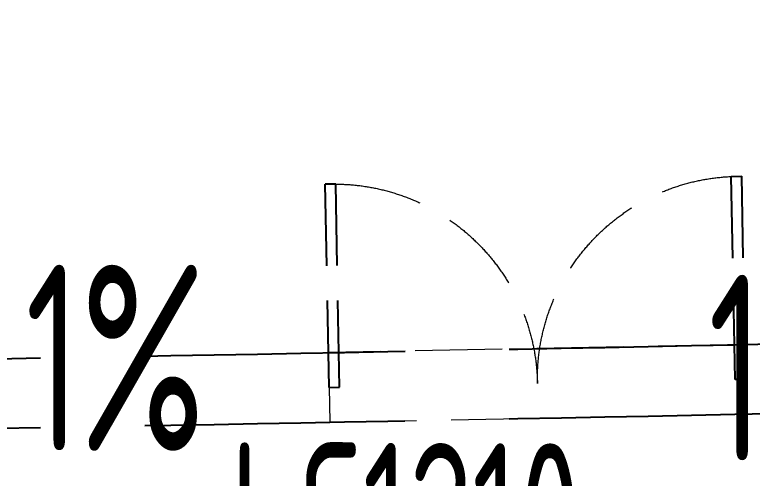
# Model space of a CAD drawing. Header units: inches. Extents: x 0 to 1813292486, y 0 to 3473589894.
# Drawn here: x 600608261 to 600610386, y 3473201551 to 3473202886 of the extents above; entities that cross this region are included whole.
import ezdxf

# ---------------------------------------------------------------- set-up
doc = ezdxf.new("R2010")
doc.units = ezdxf.units.IN
doc.header["$LTSCALE"] = 1000
doc.header["$MEASUREMENT"] = 0
doc.linetypes.add('AX-MALL-WALL-P02-QT$0$DASH', pattern=[0.35, 0.25, -0.1])
for name, color, linetype in [('A-Anno-Note', 241, 'Continuous'), ('AX-MALL-DIM-P02$0$A-Anno-Note', 241, 'Continuous'), ('AX-MALL-P02-200$0$A-Anno-Note', 241, 'Continuous'), ('AX-MALL-WALL-P02$0$A-Anno-Note', 241, 'Continuous'), ('AX-MALL-WALL-P02-QT$0$A-Detl-Patt', 8, 'Continuous'), ('AX-MALL-WALL-P02-QT$0$A-Detl-Thin', 131, 'Continuous'), ('AX-MALL-WORD-P02$0$A-Wind-Iden', 11, 'Continuous')]:
    doc.layers.add(name, color=color, linetype=linetype)
doc.layers.add('AX-MALL-WALL-P02-QT$0$M-AUX-TO-ARCH', color=1, linetype='Continuous', plot=False)
doc.styles.add('AX-MALL-DIM-P02$0$_TCH_DIM', font='gbenor.shx')
doc.styles.add('AX-MALL-WORD-P02$0$_TCH_WINDOW', font='gbenor.shx', dxfattribs={"bigfont": 'gbcbig.shx'})

# ---------------------------------------------------------------- blocks, each defined once
blk = doc.blocks.new('AX-MALL-WORD-P02')
at = {"layer": 'AX-MALL-WORD-P02$0$A-Wind-Iden', "style": 'AX-MALL-WORD-P02$0$_TCH_WINDOW', "width": 0.7}
blk.add_text('LC1210', height=446.25, rotation=339.366, dxfattribs=at).set_placement((600406519.3, 3473051582))
blk = doc.blocks.new('AX-MALL-WALL-P02-QT$0$tj')
at = {"layer": 'AX-MALL-WALL-P02-QT$0$A-Detl-Patt'}
h = blk.add_hatch(dxfattribs=at)
h.set_pattern_fill('STEEL', color=256, scale=100, angle=50.4318)
h.set_pattern_definition([(75, (-14278.2, 156289.83), (-153.340725, 41.08752), []), (75, (-14317.88, 156358.57), (-153.340725, 41.08752), [])])
edge = h.paths.add_edge_path()
edge.add_line((88101.3, 47666.6), (87883.9, 47459.8))
edge.add_line((87883.9, 47459.8), (91571.5, 43584.6))
edge.add_arc((262949.4, 558937.7), 543101.4, 251.605736, 260.028867)
edge.add_arc((172180.8, -2862.1), 27100, 64.71287, 96.9316, ccw=False)
edge.add_arc((262949, 558936.3), 543100, 261.615511, 271.725148)
edge.add_line((279299, 16082.5), (279299, 16382.7))
edge.add_arc((262949, 558936.3), 542800, 261.620204, 271.726101, ccw=False)
edge.add_arc((172180.8, -2862.1), 27400, 64.80632, 96.83816)
edge.add_arc((262949.4, 558937.7), 542801.4, 251.613639, 260.024173, ccw=False)
edge.add_line((91737.3, 43845.7), (88101.3, 47666.6))
blk.add_lwpolyline([(88103, 47737.3), (87813.2, 47461.6), (91543.9, 43541.1, 0.036779), (168908.9, 23989.2, -0.141654), (183742.1, 21592.7, 0.044166), (279349, 16034), (279349, 16434.2, -0.044144), (183859, 21979.8, 0.140545), (168919.8, 24393.5, -0.036705), (91764.9, 43889.2), (88103, 47737.3)], format="xyb", dxfattribs=at)
blk.add_lwpolyline([(88101.3, 47666.6), (87883.9, 47459.8), (91571.5, 43584.6, 0.036769), (168910.3, 24039.8, -0.141514), (183756.7, 21641.1, 0.04414), (279299, 16082.5), (279299, 16382.7, -0.044124), (183844.5, 21931.4, 0.140683), (168918.5, 24342.9, -0.036714), (91737.3, 43845.7)], format="xyb", close=True, dxfattribs=at)
blk = doc.blocks.new('AX-MALL-WALL-P02-QT$0$1')
at = {"layer": 'AX-MALL-WALL-P02-QT$0$A-Detl-Patt', "linetype": 'AX-MALL-WALL-P02-QT$0$DASH', "extrusion": (0, 0, -1)}
for p, q in [((108521.7, -109072.2), (108772.2, -108543.5)), ((108548.8, -109085), (108799.3, -108556.4)), ((108799.3, -108556.4), (108772.2, -108543.5)), ((109579.1, -109573.1), (109829.5, -109044.4)), ((109829.5, -109044.4), (109856.6, -109057.2)), ((108521.7, -109072.2), (108548.8, -109085)), ((109606.2, -109585.9), (109856.6, -109057.2)), ((109606.2, -109585.9), (109579.1, -109573.1))]:
    blk.add_line(p, q, dxfattribs=at)
at = {"layer": 'AX-MALL-WALL-P02-QT$0$A-Detl-Patt', "linetype": 'AX-MALL-WALL-P02-QT$0$DASH', "lineweight": 13, "extrusion": (0, 0, -1)}
blk.add_lwpolyline([(-108799.2, -108556.5, 0.406722), (-109064, -109329.1, 0.406722), (-109829.4, -109044.6)], format="xyb", dxfattribs=at)
at = {"layer": 'AX-MALL-WALL-P02-QT$0$A-Detl-Patt', "linetype": 'AX-MALL-WALL-P02-QT$0$DASH', "lineweight": 13}
blk.add_lwpolyline([(108478.9, -109162.6), (109563.4, -109676.3), (109649, -109495.5), (108564.5, -108981.8)], close=True, dxfattribs=at)
blk = doc.blocks.new('AX-MALL-WALL-P02-QT')
at = {"layer": 'AX-MALL-WALL-P02-QT$0$A-Detl-Thin', "linetype": 'AX-MALL-WALL-P02-QT$0$DASH', "ltscale": 3}
for points in [[(600405543.2, 3473052667.8, 0.001856), (600409318.7, 3473051344.5, 0.001856)], [(600405473.3, 3473052480.3, 0.001856), (600409248.9, 3473051157, 0.001856)]]:
    blk.add_lwpolyline(points, format="xyb", dxfattribs=at)
at = {"layer": 'AX-MALL-WALL-P02-QT$0$A-Detl-Thin', "rotation": 339.5681613091762}
blk.add_blockref('AX-MALL-WALL-P02-QT$0$tj', (600144118.7, 3473128496.3), dxfattribs=at)
at = {"layer": 'AX-MALL-WALL-P02-QT$0$M-AUX-TO-ARCH', "rotation": 6.016838455798503}
blk.add_blockref('AX-MALL-WALL-P02-QT$0$1', (600287642.7, 3473149144), dxfattribs=at)
blk = doc.blocks.new('AX-MALL-WALL-P02')
at = {"layer": 'AX-MALL-WALL-P02$0$A-Anno-Note'}
blk.add_blockref('AX-MALL-WORD-P02', (0, 0), dxfattribs=at)
blk.add_blockref('AX-MALL-WALL-P02-QT', (0, 0), dxfattribs=at)
blk = doc.blocks.new('AX-MALL-DIM-P02')
at = {"layer": 'AX-MALL-DIM-P02$0$A-Anno-Note', "style": 'AX-MALL-DIM-P02$0$_TCH_DIM', "width": 0.7}
for p in [(600406115.9, 3473052182.4), (600407949.3, 3473051468.6)]:
    blk.add_text('1%', height=535.5, rotation=339.5682, dxfattribs=at).set_placement(p)
blk = doc.blocks.new('AX-MALL-P02-200')
at = {"layer": 'AX-MALL-P02-200$0$A-Anno-Note'}
blk.add_blockref('AX-MALL-WALL-P02', (0, 0), dxfattribs=at)
blk.add_blockref('AX-MALL-DIM-P02', (0, 0), dxfattribs=at)

msp = doc.modelspace()

# ---------------------------------------------------------------- block references
at = {"layer": 'A-Anno-Note', "rotation": 20.43183869077545}
msp.add_blockref('AX-MALL-P02-200', (1250392458.5, 9048125.7), dxfattribs=at)

doc.saveas('drawing.dxf')
